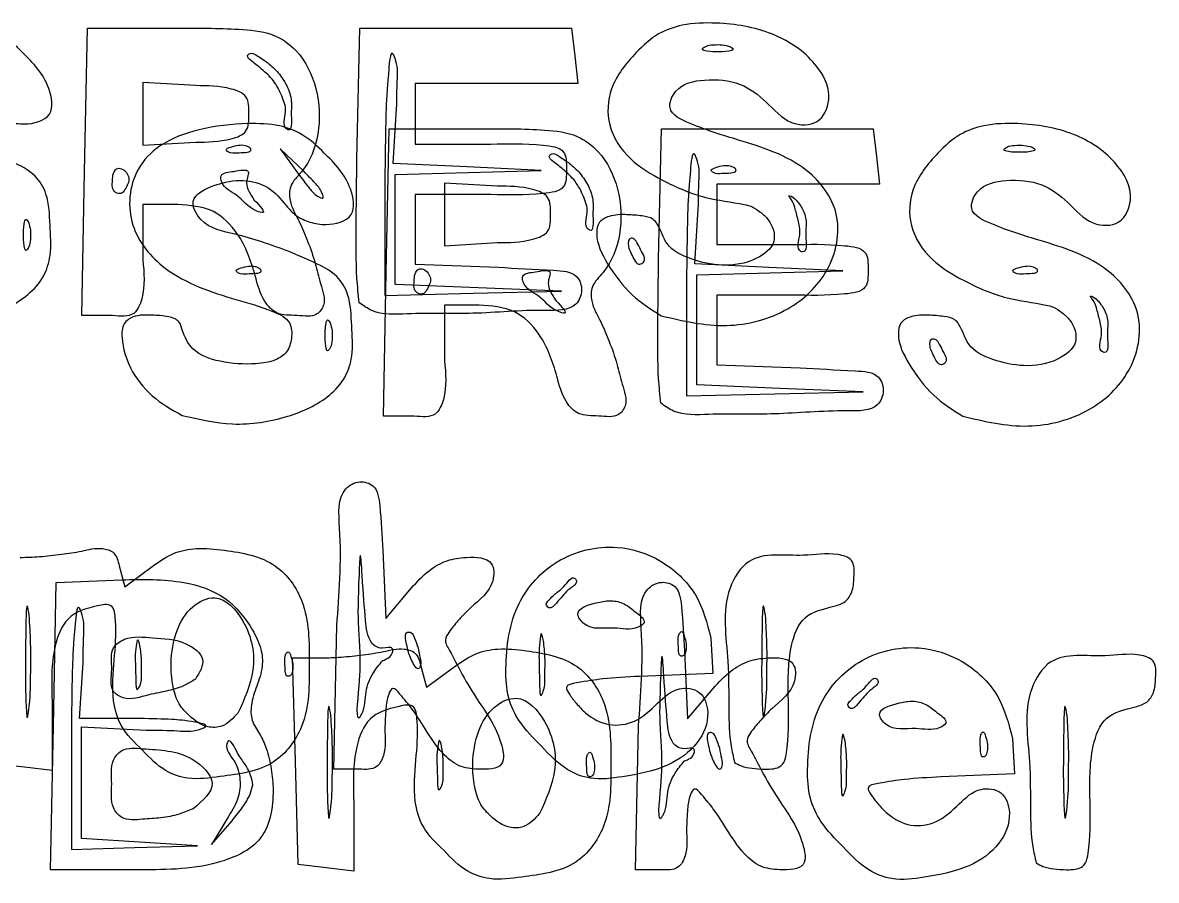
# Model space of a CAD drawing. Extents: x 0.12 to 3.45, y 0.56 to 2.39.
# Drawn here: x 2.4918 to 2.8665, y 1.8887 to 2.1722 of the extents above; entities that cross this region are included whole.
import ezdxf

# ---------------------------------------------------------------- set-up
doc = ezdxf.new("R2010")
doc.units = 0
doc.layers.get('0').update_dxf_attribs({"linetype": 'CONTINUOUS'})

msp = doc.modelspace()

# ---------------------------------------------------------------- linework, layer by layer
at = {"color": 7}
for p, q in [((2.51229, 2.122913), (2.513214, 2.170413)), ((2.513214, 2.170413), (2.543963, 2.170413)), ((2.602277, 2.127256), (2.603214, 2.170413)), ((2.603214, 2.170413), (2.638214, 2.170413)), ((2.638214, 2.170413), (2.673214, 2.170413)), ((2.673214, 2.170413), (2.674269, 2.161247)), ((2.725714, 2.164288), (2.725714, 2.164288)), ((2.674269, 2.161247), (2.675323, 2.15208)), ((2.576299, 2.155688), (2.576299, 2.155688)), ((2.549048, 2.151421), (2.531548, 2.152429)), ((2.531548, 2.152429), (2.531548, 2.14208)), ((2.648435, 2.15208), (2.621547, 2.15208)), ((2.621547, 2.15208), (2.621547, 2.14208)), ((2.675323, 2.15208), (2.648435, 2.15208)), ((2.614282, 2.125717), (2.615415, 2.143903)), ((2.531548, 2.14208), (2.531548, 2.131732)), ((2.566548, 2.14208), (2.566548, 2.14208)), ((2.621547, 2.14208), (2.621547, 2.13208)), ((2.611991, 2.08968), (2.612916, 2.13718)), ((2.612916, 2.13718), (2.643665, 2.13718)), ((2.701978, 2.094023), (2.702916, 2.13718)), ((2.702916, 2.13718), (2.737916, 2.13718)), ((2.737916, 2.13718), (2.772916, 2.13718)), ((2.772916, 2.13718), (2.77397, 2.128014)), ((2.531548, 2.131732), (2.549048, 2.132739)), ((2.621547, 2.13208), (2.646547, 2.13208)), ((2.567013, 2.130861), (2.567013, 2.130861)), ((2.584751, 2.123106), (2.576956, 2.130514)), ((2.576956, 2.130514), (2.583269, 2.121674)), ((2.825416, 2.131055), (2.825416, 2.131055)), ((2.638748, 2.124561), (2.614282, 2.125717)), ((2.663214, 2.123404), (2.638748, 2.124561)), ((2.77397, 2.128014), (2.775025, 2.118847)), ((2.511365, 2.075413), (2.512289, 2.122913)), ((2.512289, 2.122913), (2.51229, 2.122913)), ((2.584751, 2.123106), (2.584751, 2.123106)), ((2.611548, 2.12208), (2.611548, 2.08208)), ((2.614881, 2.12208), (2.639048, 2.122742)), ((2.614881, 2.103881), (2.614881, 2.12208)), ((2.639048, 2.122742), (2.663214, 2.123404)), ((2.676001, 2.122455), (2.676001, 2.122455)), ((2.727312, 2.124094), (2.727312, 2.124094)), ((2.526405, 2.118516), (2.526405, 2.118516)), ((2.648749, 2.118188), (2.631249, 2.119196)), ((2.631249, 2.119196), (2.631249, 2.108847)), ((2.748137, 2.118847), (2.721249, 2.118847)), ((2.721249, 2.118847), (2.721249, 2.108847)), ((2.775025, 2.118847), (2.748137, 2.118847)), ((2.568336, 2.113601), (2.568336, 2.113601)), ((2.646547, 2.115413), (2.621547, 2.115413)), ((2.621547, 2.115413), (2.621547, 2.103881)), ((2.747669, 2.113364), (2.747669, 2.113364)), ((2.542976, 2.11208), (2.531548, 2.11208)), ((2.531548, 2.11208), (2.531548, 2.093747)), ((2.713983, 2.092485), (2.715116, 2.11067)), ((2.493755, 2.106247), (2.493755, 2.106247)), ((2.631249, 2.108847), (2.631249, 2.098499)), ((2.666249, 2.108847), (2.666249, 2.108847)), ((2.721249, 2.108847), (2.721249, 2.098847)), ((2.614881, 2.085683), (2.614881, 2.103881)), ((2.621547, 2.103881), (2.621547, 2.092349)), ((2.631249, 2.098499), (2.648749, 2.099506)), ((2.721249, 2.098847), (2.746249, 2.098847)), ((2.696032, 2.097224), (2.696031, 2.097224)), ((2.570347, 2.090861), (2.570347, 2.090861)), ((2.621547, 2.092349), (2.649047, 2.091382)), ((2.73845, 2.091328), (2.713983, 2.092485)), ((2.762916, 2.090172), (2.73845, 2.091328)), ((2.827013, 2.090861), (2.827013, 2.090861)), ((2.611066, 2.04218), (2.611991, 2.08968)), ((2.611991, 2.08968), (2.611991, 2.08968)), ((2.711249, 2.088847), (2.711249, 2.048847)), ((2.714583, 2.088847), (2.738749, 2.089509)), ((2.714583, 2.070649), (2.714583, 2.088847)), ((2.738749, 2.089509), (2.762916, 2.090172)), ((2.642381, 2.08456), (2.614881, 2.085683)), ((2.626107, 2.085283), (2.626107, 2.085283)), ((2.640714, 2.082759), (2.669881, 2.083437)), ((2.669881, 2.083437), (2.642381, 2.08456)), ((2.642381, 2.08456), (2.642381, 2.08456)), ((2.603048, 2.079643), (2.603049, 2.079643)), ((2.611548, 2.08208), (2.640714, 2.082759)), ((2.668037, 2.080368), (2.668037, 2.080368)), ((2.746249, 2.08218), (2.721249, 2.08218)), ((2.721249, 2.08218), (2.721249, 2.070649)), ((2.84737, 2.080131), (2.84737, 2.080131)), ((2.642678, 2.078847), (2.631249, 2.078847)), ((2.631249, 2.078847), (2.631249, 2.060514)), ((2.521456, 2.075413), (2.511365, 2.075413)), ((2.593457, 2.073014), (2.593457, 2.073014)), ((2.702842, 2.075347), (2.702842, 2.075347)), ((2.714583, 2.05245), (2.714583, 2.070649)), ((2.721249, 2.070649), (2.721249, 2.059117)), ((2.795733, 2.063991), (2.795733, 2.063991)), ((2.721249, 2.059117), (2.748749, 2.058149)), ((2.711249, 2.048847), (2.740416, 2.049526)), ((2.742083, 2.051327), (2.714583, 2.05245)), ((2.740416, 2.049526), (2.769583, 2.050204)), ((2.769583, 2.050204), (2.742083, 2.051327)), ((2.742083, 2.051327), (2.742083, 2.051327)), ((2.70275, 2.04641), (2.70275, 2.04641)), ((2.544583, 2.042358), (2.544583, 2.042358)), ((2.621158, 2.04218), (2.611066, 2.04218)), ((2.802543, 2.042114), (2.802543, 2.042114)), ((2.610868, 1.997841), (2.611856, 1.975268)), ((2.523755, 1.992692), (2.525576, 1.985727)), ((2.525576, 1.985727), (2.535014, 1.992705)), ((2.501991, 1.93968), (2.502916, 1.98718)), ((2.502916, 1.98718), (2.524582, 1.988039)), ((2.611856, 1.975268), (2.620332, 1.985341)), ((2.671973, 1.98458), (2.671973, 1.98458)), ((2.49398, 1.976347), (2.493984, 1.976347)), ((2.694301, 1.977423), (2.694301, 1.977423)), ((2.737313, 1.976347), (2.737317, 1.976347)), ((2.594698, 1.925414), (2.595622, 1.972914)), ((2.595622, 1.972914), (2.595623, 1.972914)), ((2.663939, 1.967868), (2.66394, 1.967868)), ((2.710492, 1.969372), (2.710492, 1.969372)), ((2.719304, 1.968703), (2.719882, 1.95708)), ((2.530571, 1.966208), (2.530572, 1.966208)), ((2.622479, 1.965546), (2.622479, 1.965546)), ((2.71057, 1.964608), (2.711558, 1.942035)), ((2.510632, 1.94218), (2.511774, 1.960518)), ((2.580492, 1.962705), (2.580492, 1.962705)), ((2.581966, 1.928014), (2.581016, 1.962181)), ((2.581016, 1.962181), (2.590716, 1.962181)), ((2.61069, 1.961247), (2.610688, 1.961247)), ((2.623457, 1.95946), (2.625278, 1.952495)), ((2.625278, 1.952495), (2.634715, 1.959472)), ((2.719882, 1.95708), (2.695715, 1.956101)), ((2.548904, 1.955169), (2.548904, 1.955169)), ((2.711558, 1.942035), (2.720033, 1.952108)), ((2.771675, 1.951347), (2.771675, 1.951347)), ((2.501548, 1.948117), (2.501548, 1.924971)), ((2.530744, 1.94218), (2.510632, 1.94218)), ((2.562976, 1.943985), (2.562976, 1.943985)), ((2.593681, 1.943114), (2.593685, 1.943114)), ((2.794002, 1.94419), (2.794002, 1.94419)), ((2.837015, 1.943114), (2.837018, 1.943114)), ((2.501066, 1.89218), (2.501991, 1.93968)), ((2.501991, 1.93968), (2.501991, 1.93968)), ((2.507916, 1.938847), (2.507916, 1.898847)), ((2.511249, 1.920965), (2.511249, 1.939416)), ((2.511249, 1.939416), (2.532608, 1.938298)), ((2.694399, 1.89218), (2.695324, 1.93968)), ((2.695324, 1.93968), (2.695325, 1.93968)), ((2.763641, 1.934635), (2.763642, 1.934635)), ((2.810194, 1.936139), (2.810193, 1.936139)), ((2.819005, 1.93547), (2.819583, 1.923847)), ((2.531413, 1.931702), (2.531413, 1.931702)), ((2.630273, 1.932975), (2.630274, 1.932975)), ((2.663305, 1.932991), (2.663305, 1.93299)), ((2.72218, 1.932313), (2.722181, 1.932313)), ((2.492381, 1.926025), (2.483214, 1.92708)), ((2.501548, 1.924971), (2.492381, 1.926025)), ((2.582916, 1.893847), (2.581966, 1.928014)), ((2.680193, 1.929472), (2.680193, 1.929472)), ((2.710392, 1.928014), (2.71039, 1.928014)), ((2.727103, 1.927636), (2.727103, 1.927636)), ((2.603123, 1.925414), (2.594698, 1.925414)), ((2.819583, 1.923847), (2.795416, 1.922868)), ((2.511249, 1.902513), (2.511249, 1.920965)), ((2.567916, 1.920246), (2.567916, 1.920246)), ((2.601249, 1.914884), (2.601249, 1.891738)), ((2.548135, 1.912298), (2.548135, 1.912298)), ((2.559858, 1.909817), (2.554187, 1.900514)), ((2.554187, 1.900514), (2.561052, 1.908383)), ((2.662678, 1.910752), (2.662678, 1.910752)), ((2.530416, 1.90131), (2.511249, 1.902513)), ((2.528749, 1.899477), (2.549583, 1.900108)), ((2.549583, 1.900108), (2.530416, 1.90131)), ((2.530416, 1.90131), (2.530416, 1.90131)), ((2.763007, 1.899757), (2.763006, 1.899757)), ((2.507916, 1.898847), (2.528749, 1.899477)), ((2.631114, 1.898469), (2.631114, 1.898469)), ((2.529041, 1.89218), (2.501066, 1.89218)), ((2.592083, 1.892792), (2.582916, 1.893847)), ((2.601249, 1.891738), (2.592083, 1.892792)), ((2.702824, 1.89218), (2.694399, 1.89218)), ((2.826805, 1.894403), (2.826805, 1.894403))]:
    msp.add_line(p, q, dxfattribs=at)
for points, knots in [([(2.444881, 2.075591), (2.44141, 2.077546), (2.434518, 2.081428), (2.427363, 2.090699), (2.424759, 2.099154), (2.424896, 2.105972), (2.429376, 2.108988), (2.434712, 2.108743), (2.4397, 2.108568), (2.444027, 2.107121), (2.445173, 2.102376), (2.448255, 2.096214), (2.458089, 2.092842), (2.467415, 2.092342), (2.475098, 2.093335), (2.479852, 2.096356), (2.4812, 2.101145), (2.481026, 2.107149), (2.472726, 2.111153), (2.45884, 2.114888), (2.440301, 2.121034), (2.426134, 2.137796), (2.42757, 2.155431), (2.437896, 2.166095), (2.451066, 2.170775), (2.46461, 2.172339), (2.476317, 2.171976), (2.485262, 2.168675), (2.493135, 2.161115), (2.500543, 2.15351), (2.50264, 2.140617), (2.493299, 2.138215), (2.487156, 2.139329), (2.482388, 2.141343), (2.478382, 2.145955), (2.473734, 2.151695), (2.464437, 2.153893), (2.456219, 2.152354), (2.446416, 2.147757), (2.451812, 2.137533), (2.461448, 2.136025), (2.471355, 2.132978), (2.480053, 2.129929), (2.488335, 2.126217), (2.495971, 2.122622), (2.500593, 2.114635), (2.500746, 2.105376), (2.501531, 2.096165), (2.499033, 2.087873), (2.491978, 2.080131), (2.478972, 2.074311), (2.461929, 2.071666), (2.450395, 2.074322), (2.444881, 2.075591)], [0, 0, 0, 0, 0.011875, 0.023583, 0.033869, 0.038594, 0.042324, 0.048568, 0.054104, 0.05784, 0.060759, 0.067932, 0.077756, 0.089649, 0.096227, 0.100745, 0.105488, 0.110625, 0.117106, 0.130156, 0.155676, 0.173488, 0.191951, 0.202393, 0.216501, 0.232868, 0.243252, 0.251345, 0.260807, 0.275445, 0.283953, 0.292857, 0.29819, 0.303285, 0.307827, 0.316376, 0.324883, 0.334386, 0.343269, 0.349702, 0.362108, 0.371206, 0.381069, 0.389599, 0.398665, 0.405575, 0.415946, 0.426029, 0.433194, 0.441185, 0.456624, 0.475014, 0.49186, 0.49186, 0.49186, 0.49186]), ([(2.543963, 2.170413), (2.550802, 2.170426), (2.561297, 2.170445), (2.574927, 2.168996), (2.584176, 2.162065), (2.589767, 2.150313), (2.590427, 2.135748), (2.586197, 2.124539), (2.579891, 2.118833), (2.579889, 2.112295), (2.583272, 2.106733), (2.586101, 2.099812), (2.588634, 2.092933), (2.59006, 2.085928), (2.592427, 2.079893), (2.588608, 2.074515), (2.582377, 2.075755), (2.5759, 2.075219), (2.570602, 2.080911), (2.568309, 2.090552), (2.564413, 2.101716), (2.554904, 2.111302), (2.547049, 2.111814), (2.542976, 2.11208)], [0, 0, 0, 0, 0.02064, 0.031674, 0.040071, 0.054088, 0.069199, 0.082795, 0.088765, 0.093356, 0.100966, 0.108033, 0.115844, 0.122749, 0.129957, 0.13352, 0.140143, 0.146856, 0.152352, 0.161466, 0.176509, 0.187521, 0.199377, 0.199377, 0.199377, 0.199377]), ([(2.702842, 2.075347), (2.699492, 2.077483), (2.692359, 2.08203), (2.685327, 2.091718), (2.680986, 2.100092), (2.68193, 2.106568), (2.686337, 2.108772), (2.691272, 2.108846), (2.696088, 2.108444), (2.699919, 2.107823), (2.702714, 2.104293), (2.704169, 2.097823), (2.713152, 2.093579), (2.723362, 2.091422), (2.733358, 2.092884), (2.741641, 2.099155), (2.739302, 2.106466), (2.735726, 2.109576), (2.73309, 2.111482), (2.726862, 2.112902), (2.716578, 2.113934), (2.703944, 2.119552), (2.692067, 2.126538), (2.684555, 2.137615), (2.685489, 2.151732), (2.693302, 2.161345), (2.701281, 2.168806), (2.710706, 2.172061), (2.723535, 2.172415), (2.739148, 2.169932), (2.753072, 2.161041), (2.760145, 2.148868), (2.755304, 2.137983), (2.744341, 2.138345), (2.737961, 2.146209), (2.728866, 2.153017), (2.717838, 2.153836), (2.708014, 2.151886), (2.704062, 2.142623), (2.715894, 2.137175), (2.730358, 2.132873), (2.750256, 2.126733), (2.763449, 2.109072), (2.759343, 2.089389), (2.744655, 2.075746), (2.724045, 2.070334), (2.709998, 2.073655), (2.702842, 2.075347)], [0, 0, 0, 0, 0.011812, 0.02515, 0.035522, 0.039328, 0.043026, 0.048995, 0.05405, 0.057811, 0.059887, 0.067118, 0.076599, 0.087041, 0.098609, 0.106544, 0.113947, 0.117572, 0.120937, 0.123495, 0.136558, 0.151837, 0.164464, 0.177671, 0.189567, 0.204098, 0.213704, 0.222012, 0.233278, 0.25204, 0.268382, 0.281968, 0.290127, 0.298555, 0.309309, 0.319742, 0.3316, 0.341733, 0.347583, 0.355963, 0.372958, 0.397708, 0.414979, 0.43385, 0.451894, 0.472911, 0.494738, 0.494738, 0.494738, 0.494738]), ([(2.576299, 2.155688), (2.575193, 2.156833), (2.573126, 2.158973), (2.570037, 2.16079), (2.567486, 2.162685), (2.565549, 2.161028), (2.568387, 2.158897), (2.571011, 2.156764), (2.57505, 2.153146), (2.577496, 2.148132), (2.579456, 2.14296), (2.57747, 2.13814), (2.580926, 2.135924), (2.580377, 2.142463), (2.580973, 2.146245), (2.579335, 2.151562), (2.577306, 2.15432), (2.576299, 2.155688)], [0, 0, 0, 0, 0.004683, 0.00875, 0.01148, 0.012533, 0.014854, 0.01902, 0.024471, 0.030219, 0.035647, 0.041226, 0.041858, 0.046663, 0.051515, 0.056737, 0.061881, 0.061881, 0.061881, 0.061881]), ([(2.615415, 2.143903), (2.615462, 2.147043), (2.615544, 2.152427), (2.615934, 2.157849), (2.613467, 2.164228), (2.612256, 2.150894), (2.611774, 2.141686), (2.611631, 2.129302), (2.611548, 2.12208)], [0, 0, 0, 0, 0.009162, 0.015713, 0.018436, 0.024063, 0.038463, 0.058614, 0.058614, 0.058614, 0.058614]), ([(2.725714, 2.164288), (2.724836, 2.164543), (2.722998, 2.165077), (2.720057, 2.164902), (2.717991, 2.164791), (2.715793, 2.163255), (2.719028, 2.162568), (2.721544, 2.162642), (2.724078, 2.162544), (2.727289, 2.16329), (2.726197, 2.163982), (2.725714, 2.164288)], [0, 0, 0, 0, 0.00274, 0.005734, 0.008474, 0.009751, 0.011366, 0.014999, 0.018633, 0.020248, 0.021525, 0.021525, 0.021525, 0.021525]), ([(2.566548, 2.14208), (2.566588, 2.14419), (2.566666, 2.148322), (2.558469, 2.151354), (2.55287, 2.151394), (2.549048, 2.151421)], [0, 0, 0, 0, 0.005716, 0.011193, 0.022973, 0.022973, 0.022973, 0.022973]), ([(2.549048, 2.132739), (2.55287, 2.132766), (2.558469, 2.132806), (2.566666, 2.135838), (2.566588, 2.13997), (2.566548, 2.14208)], [0, 0, 0, 0, 0.01178, 0.017256, 0.022973, 0.022973, 0.022973, 0.022973]), ([(2.544583, 2.042358), (2.541112, 2.044313), (2.534219, 2.048195), (2.527065, 2.057466), (2.52446, 2.06592), (2.524597, 2.072738), (2.529077, 2.075755), (2.534414, 2.07551), (2.539401, 2.075335), (2.543728, 2.073888), (2.544875, 2.069143), (2.547956, 2.062981), (2.55779, 2.059608), (2.567117, 2.059109), (2.574799, 2.060101), (2.579554, 2.063123), (2.580902, 2.067912), (2.580728, 2.073916), (2.572428, 2.07792), (2.558542, 2.081655), (2.540002, 2.087801), (2.525835, 2.104563), (2.527271, 2.122198), (2.537597, 2.132862), (2.550768, 2.137542), (2.564311, 2.139106), (2.576019, 2.138743), (2.584963, 2.135442), (2.592836, 2.127882), (2.600244, 2.120277), (2.602341, 2.107384), (2.593001, 2.104982), (2.586858, 2.106096), (2.582089, 2.10811), (2.578084, 2.112722), (2.573436, 2.118462), (2.564139, 2.12066), (2.55592, 2.119121), (2.546118, 2.114524), (2.551513, 2.104299), (2.56115, 2.102792), (2.571057, 2.099745), (2.579754, 2.096696), (2.588037, 2.092984), (2.595673, 2.089389), (2.600294, 2.081402), (2.600448, 2.072143), (2.601232, 2.062932), (2.598734, 2.05464), (2.59168, 2.046898), (2.578674, 2.041078), (2.56163, 2.038433), (2.550097, 2.041089), (2.544583, 2.042358)], [0, 0, 0, 0, 0.011875, 0.023583, 0.033869, 0.038594, 0.042324, 0.048568, 0.054104, 0.05784, 0.060759, 0.067932, 0.077756, 0.089649, 0.096227, 0.100745, 0.105488, 0.110626, 0.117106, 0.130156, 0.155676, 0.173488, 0.191951, 0.202393, 0.216501, 0.232868, 0.243252, 0.251345, 0.260807, 0.275445, 0.283953, 0.292857, 0.29819, 0.303285, 0.307827, 0.316377, 0.324883, 0.334386, 0.343269, 0.349702, 0.362108, 0.371206, 0.381069, 0.389599, 0.398665, 0.405575, 0.415946, 0.42603, 0.433194, 0.441185, 0.456624, 0.475014, 0.49186, 0.49186, 0.49186, 0.49186]), ([(2.643665, 2.13718), (2.650503, 2.137193), (2.660998, 2.137212), (2.674628, 2.135764), (2.683877, 2.128833), (2.689469, 2.11708), (2.690128, 2.102515), (2.685898, 2.091306), (2.679593, 2.0856), (2.679591, 2.079062), (2.682973, 2.0735), (2.685802, 2.066579), (2.688335, 2.0597), (2.689762, 2.052695), (2.692129, 2.04666), (2.688309, 2.041282), (2.682078, 2.042522), (2.675602, 2.041986), (2.670303, 2.047678), (2.66801, 2.05732), (2.664115, 2.068483), (2.654605, 2.078069), (2.64675, 2.078582), (2.642678, 2.078847)], [0, 0, 0, 0, 0.02064, 0.031674, 0.040071, 0.054088, 0.069199, 0.082795, 0.088765, 0.093356, 0.100965, 0.108033, 0.115844, 0.122749, 0.129957, 0.13352, 0.140143, 0.146856, 0.152352, 0.161466, 0.176509, 0.187521, 0.199377, 0.199377, 0.199377, 0.199377]), ([(2.802543, 2.042114), (2.799193, 2.04425), (2.79206, 2.048797), (2.785029, 2.058485), (2.780687, 2.066859), (2.781632, 2.073335), (2.786039, 2.075539), (2.790973, 2.075613), (2.795789, 2.075211), (2.79962, 2.07459), (2.802415, 2.07106), (2.80387, 2.06459), (2.812854, 2.060346), (2.823063, 2.058189), (2.833059, 2.059651), (2.841342, 2.065922), (2.839004, 2.073233), (2.835427, 2.076343), (2.832792, 2.078249), (2.826564, 2.079669), (2.81628, 2.080699), (2.803645, 2.086318), (2.791769, 2.093305), (2.784257, 2.104382), (2.785191, 2.118499), (2.793004, 2.128112), (2.800983, 2.135573), (2.810408, 2.138827), (2.823237, 2.139182), (2.83885, 2.136699), (2.852773, 2.127808), (2.859846, 2.115635), (2.855006, 2.10475), (2.844042, 2.105112), (2.837663, 2.112976), (2.828567, 2.119783), (2.817539, 2.120603), (2.807715, 2.118653), (2.803763, 2.109389), (2.815596, 2.103941), (2.830059, 2.09964), (2.849957, 2.093499), (2.86315, 2.075838), (2.859045, 2.056155), (2.844357, 2.042512), (2.823747, 2.0371), (2.8097, 2.040422), (2.802543, 2.042114)], [0, 0, 0, 0, 0.011812, 0.02515, 0.035522, 0.039328, 0.043026, 0.048995, 0.05405, 0.057811, 0.059887, 0.067118, 0.076599, 0.087041, 0.098609, 0.106544, 0.113947, 0.117572, 0.120937, 0.123495, 0.136558, 0.151837, 0.164465, 0.177672, 0.189567, 0.204099, 0.213705, 0.222013, 0.233279, 0.25204, 0.268382, 0.281969, 0.290128, 0.298556, 0.309309, 0.319743, 0.331601, 0.341734, 0.347583, 0.355963, 0.372958, 0.397708, 0.414979, 0.43385, 0.451894, 0.472911, 0.494739, 0.494739, 0.494739, 0.494739]), ([(2.646547, 2.13208), (2.65199, 2.13221), (2.659616, 2.132393), (2.671569, 2.130813), (2.671537, 2.123747), (2.671569, 2.11668), (2.659616, 2.1151), (2.65199, 2.115283), (2.646547, 2.115413)], [0, 0, 0, 0, 0.017349, 0.024311, 0.030188, 0.036064, 0.043026, 0.060375, 0.060375, 0.060375, 0.060375]), ([(2.567013, 2.130861), (2.566494, 2.131167), (2.565309, 2.131864), (2.562901, 2.131792), (2.561165, 2.131322), (2.558544, 2.130427), (2.56042, 2.128867), (2.562736, 2.1292), (2.564925, 2.129111), (2.567439, 2.129517), (2.567128, 2.130499), (2.567013, 2.130861)], [0, 0, 0, 0, 0.00179, 0.004087, 0.00664, 0.00844, 0.009426, 0.012288, 0.015233, 0.016926, 0.017914, 0.017914, 0.017914, 0.017914]), ([(2.676001, 2.122455), (2.674894, 2.123601), (2.672827, 2.12574), (2.669739, 2.127557), (2.667188, 2.129453), (2.66525, 2.127796), (2.668088, 2.125664), (2.670713, 2.123531), (2.674751, 2.119913), (2.677198, 2.1149), (2.679158, 2.109727), (2.677171, 2.104907), (2.680627, 2.102691), (2.680079, 2.109231), (2.680674, 2.113012), (2.679037, 2.118329), (2.677007, 2.121087), (2.676001, 2.122455)], [0, 0, 0, 0, 0.004683, 0.00875, 0.011479, 0.012533, 0.014854, 0.01902, 0.024471, 0.030219, 0.035647, 0.041226, 0.041858, 0.046663, 0.051515, 0.056737, 0.061881, 0.061881, 0.061881, 0.061881]), ([(2.715116, 2.11067), (2.715164, 2.11381), (2.715245, 2.119195), (2.715636, 2.124616), (2.713169, 2.130996), (2.711958, 2.117661), (2.711476, 2.108453), (2.711333, 2.09607), (2.711249, 2.088847)], [0, 0, 0, 0, 0.009162, 0.015713, 0.018436, 0.024063, 0.038463, 0.058614, 0.058614, 0.058614, 0.058614]), ([(2.825416, 2.131055), (2.824538, 2.13131), (2.822699, 2.131844), (2.819759, 2.131669), (2.817692, 2.131558), (2.815494, 2.130021), (2.818729, 2.129335), (2.821246, 2.129408), (2.823779, 2.129311), (2.826991, 2.130057), (2.825899, 2.130749), (2.825416, 2.131055)], [0, 0, 0, 0, 0.00274, 0.005734, 0.008474, 0.009752, 0.011366, 0.015, 0.018633, 0.020248, 0.021525, 0.021525, 0.021525, 0.021525]), ([(2.603049, 2.079643), (2.602772, 2.082361), (2.601918, 2.090754), (2.602044, 2.106662), (2.602193, 2.119809), (2.602277, 2.127256)], [0, 0, 0, 0, 0.008192, 0.025299, 0.04765, 0.04765, 0.04765, 0.04765]), ([(2.727312, 2.124094), (2.726793, 2.1244), (2.725608, 2.125098), (2.723199, 2.125025), (2.721463, 2.124556), (2.718843, 2.12366), (2.720718, 2.1221), (2.723035, 2.122434), (2.725223, 2.122345), (2.727737, 2.122751), (2.727426, 2.123733), (2.727312, 2.124094)], [0, 0, 0, 0, 0.00179, 0.004087, 0.00664, 0.00844, 0.009426, 0.012288, 0.015233, 0.016926, 0.017914, 0.017914, 0.017914, 0.017914]), ([(2.526405, 2.118516), (2.526649, 2.119126), (2.527138, 2.120354), (2.526474, 2.122363), (2.525164, 2.123783), (2.523173, 2.1244), (2.521646, 2.122764), (2.52158, 2.120069), (2.521049, 2.116701), (2.524709, 2.115055), (2.525724, 2.117126), (2.526405, 2.118516)], [0, 0, 0, 0, 0.001917, 0.003857, 0.005924, 0.007665, 0.009315, 0.011692, 0.015911, 0.017766, 0.021549, 0.021549, 0.021549, 0.021549]), ([(2.568336, 2.113601), (2.5677, 2.11452), (2.566503, 2.116249), (2.565582, 2.119195), (2.566148, 2.121214), (2.566758, 2.12335), (2.563996, 2.123684), (2.561577, 2.122832), (2.55686, 2.122803), (2.557809, 2.117647), (2.563651, 2.115212), (2.56642, 2.110727), (2.572956, 2.10872), (2.570248, 2.11158), (2.568336, 2.113601)], [0, 0, 0, 0, 0.003375, 0.006351, 0.008654, 0.01004, 0.011769, 0.014891, 0.019363, 0.021477, 0.02798, 0.036473, 0.038584, 0.043662, 0.043662, 0.043662, 0.043662]), ([(2.583269, 2.121674), (2.584443, 2.120215), (2.586451, 2.117719), (2.588344, 2.115187), (2.591598, 2.113695), (2.590419, 2.117156), (2.588245, 2.119407), (2.586035, 2.121747), (2.584751, 2.123106)], [0, 0, 0, 0, 0.005437, 0.0093, 0.010985, 0.012751, 0.016654, 0.022066, 0.022066, 0.022066, 0.022066]), ([(2.666249, 2.108847), (2.666289, 2.110957), (2.666367, 2.115089), (2.65817, 2.118122), (2.652571, 2.118161), (2.648749, 2.118188)], [0, 0, 0, 0, 0.005716, 0.011193, 0.022973, 0.022973, 0.022973, 0.022973]), ([(2.747669, 2.113364), (2.747176, 2.113884), (2.746533, 2.114563), (2.744615, 2.115274), (2.746492, 2.113092), (2.747108, 2.111011), (2.748142, 2.106678), (2.749333, 2.102407), (2.747237, 2.097131), (2.751246, 2.095932), (2.750259, 2.102146), (2.751079, 2.105935), (2.750062, 2.110347), (2.748417, 2.112421), (2.747669, 2.113364)], [0, 0, 0, 0, 0.002396, 0.003128, 0.004398, 0.007468, 0.0118, 0.016553, 0.022197, 0.02273, 0.028046, 0.032557, 0.036889, 0.040501, 0.040501, 0.040501, 0.040501]), ([(2.493755, 2.106247), (2.49345, 2.10673), (2.492758, 2.107822), (2.492011, 2.10461), (2.492109, 2.102077), (2.492036, 2.09956), (2.492722, 2.096325), (2.494259, 2.098523), (2.494369, 2.10059), (2.494544, 2.10353), (2.494011, 2.105369), (2.493755, 2.106247)], [0, 0, 0, 0, 0.001278, 0.002892, 0.006526, 0.01016, 0.011774, 0.013052, 0.015792, 0.018785, 0.021525, 0.021525, 0.021525, 0.021525]), ([(2.648749, 2.099506), (2.652571, 2.099533), (2.65817, 2.099573), (2.666367, 2.102605), (2.666289, 2.106737), (2.666249, 2.108847)], [0, 0, 0, 0, 0.01178, 0.017256, 0.022973, 0.022973, 0.022973, 0.022973]), ([(2.696031, 2.097224), (2.695661, 2.098011), (2.695038, 2.099333), (2.693918, 2.101012), (2.69219, 2.100952), (2.691861, 2.099267), (2.692115, 2.097488), (2.693372, 2.095219), (2.694722, 2.091589), (2.698231, 2.09355), (2.696982, 2.095636), (2.696032, 2.097224)], [0, 0, 0, 0, 0.002665, 0.004473, 0.005548, 0.006928, 0.008789, 0.010986, 0.015234, 0.016588, 0.020902, 0.020902, 0.020902, 0.020902]), ([(2.746249, 2.098847), (2.751691, 2.098977), (2.759317, 2.09916), (2.771271, 2.097581), (2.771238, 2.090514), (2.771271, 2.083447), (2.759317, 2.081867), (2.751691, 2.08205), (2.746249, 2.08218)], [0, 0, 0, 0, 0.017349, 0.024311, 0.030188, 0.036064, 0.043026, 0.060375, 0.060375, 0.060375, 0.060375]), ([(2.531548, 2.093747), (2.531945, 2.089538), (2.532512, 2.08354), (2.528832, 2.07462), (2.52412, 2.075127), (2.521456, 2.075413)], [0, 0, 0, 0, 0.012841, 0.018304, 0.025407, 0.025407, 0.025407, 0.025407]), ([(2.570347, 2.090861), (2.569828, 2.091167), (2.568643, 2.091864), (2.566234, 2.091792), (2.564498, 2.091322), (2.561877, 2.090427), (2.563753, 2.088867), (2.56607, 2.0892), (2.568258, 2.089111), (2.570772, 2.089517), (2.570461, 2.090499), (2.570347, 2.090861)], [0, 0, 0, 0, 0.00179, 0.004087, 0.00664, 0.00844, 0.009426, 0.012288, 0.015233, 0.016926, 0.017914, 0.017914, 0.017914, 0.017914]), ([(2.649047, 2.091382), (2.654853, 2.091034), (2.663199, 2.090534), (2.675017, 2.089987), (2.677204, 2.083654), (2.674266, 2.07685), (2.659122, 2.077509), (2.641675, 2.075619), (2.622534, 2.076378), (2.609024, 2.075388), (2.604414, 2.078671), (2.603048, 2.079643)], [0, 0, 0, 0, 0.01825, 0.026236, 0.030981, 0.035892, 0.045982, 0.070133, 0.091841, 0.103581, 0.108523, 0.108523, 0.108523, 0.108523]), ([(2.626107, 2.085283), (2.62635, 2.085893), (2.626839, 2.087121), (2.626175, 2.08913), (2.624865, 2.09055), (2.622874, 2.091167), (2.621348, 2.089531), (2.621281, 2.086837), (2.62075, 2.083468), (2.62441, 2.081822), (2.625426, 2.083894), (2.626107, 2.085283)], [0, 0, 0, 0, 0.001917, 0.003857, 0.005924, 0.007665, 0.009315, 0.011692, 0.015911, 0.017766, 0.021549, 0.021549, 0.021549, 0.021549]), ([(2.70275, 2.04641), (2.702474, 2.049128), (2.70162, 2.057521), (2.701745, 2.07343), (2.701894, 2.086577), (2.701978, 2.094023)], [0, 0, 0, 0, 0.008192, 0.025299, 0.04765, 0.04765, 0.04765, 0.04765]), ([(2.827013, 2.090861), (2.826494, 2.091167), (2.825309, 2.091864), (2.822901, 2.091792), (2.821165, 2.091322), (2.818544, 2.090427), (2.82042, 2.088867), (2.822736, 2.0892), (2.824925, 2.089111), (2.827439, 2.089517), (2.827128, 2.090499), (2.827013, 2.090861)], [0, 0, 0, 0, 0.00179, 0.004087, 0.00664, 0.00844, 0.009426, 0.012288, 0.015233, 0.016926, 0.017914, 0.017914, 0.017914, 0.017914]), ([(2.668037, 2.080368), (2.667401, 2.081287), (2.666204, 2.083016), (2.665283, 2.085963), (2.665849, 2.087981), (2.666459, 2.090117), (2.663698, 2.090451), (2.661278, 2.089599), (2.656561, 2.089571), (2.65751, 2.084414), (2.663352, 2.08198), (2.666122, 2.077494), (2.672657, 2.075487), (2.66995, 2.078347), (2.668037, 2.080368)], [0, 0, 0, 0, 0.003375, 0.006351, 0.008654, 0.01004, 0.011769, 0.014891, 0.019363, 0.021477, 0.02798, 0.036473, 0.038584, 0.043662, 0.043662, 0.043662, 0.043662]), ([(2.84737, 2.080131), (2.846878, 2.080651), (2.846235, 2.08133), (2.844317, 2.082041), (2.846193, 2.079859), (2.846809, 2.077778), (2.847843, 2.073445), (2.849035, 2.069174), (2.846938, 2.063898), (2.850948, 2.062699), (2.84996, 2.068913), (2.850781, 2.072701), (2.849763, 2.077114), (2.848118, 2.079188), (2.84737, 2.080131)], [0, 0, 0, 0, 0.002396, 0.003128, 0.004398, 0.007468, 0.0118, 0.016553, 0.022197, 0.02273, 0.028046, 0.032557, 0.036889, 0.040501, 0.040501, 0.040501, 0.040501]), ([(2.593457, 2.073014), (2.593151, 2.073496), (2.592459, 2.074589), (2.591713, 2.071377), (2.591811, 2.068844), (2.591737, 2.066327), (2.592424, 2.063092), (2.59396, 2.06529), (2.594071, 2.067357), (2.594246, 2.070297), (2.593712, 2.072135), (2.593457, 2.073014)], [0, 0, 0, 0, 0.001278, 0.002892, 0.006526, 0.01016, 0.011774, 0.013052, 0.015792, 0.018785, 0.021525, 0.021525, 0.021525, 0.021525]), ([(2.795733, 2.063991), (2.795362, 2.064778), (2.79474, 2.0661), (2.79362, 2.067778), (2.791892, 2.067719), (2.791563, 2.066034), (2.791816, 2.064255), (2.793074, 2.061985), (2.794424, 2.058356), (2.797933, 2.060317), (2.796684, 2.062403), (2.795733, 2.063991)], [0, 0, 0, 0, 0.002665, 0.004473, 0.005548, 0.006929, 0.008789, 0.010986, 0.015234, 0.016588, 0.020902, 0.020902, 0.020902, 0.020902]), ([(2.631249, 2.060514), (2.631647, 2.056306), (2.632213, 2.050307), (2.628534, 2.041387), (2.623822, 2.041894), (2.621158, 2.04218)], [0, 0, 0, 0, 0.012841, 0.018304, 0.025407, 0.025407, 0.025407, 0.025407]), ([(2.748749, 2.058149), (2.754554, 2.057801), (2.7629, 2.057301), (2.774718, 2.056754), (2.776905, 2.05042), (2.773968, 2.043617), (2.758823, 2.044276), (2.741377, 2.042386), (2.722235, 2.043145), (2.708725, 2.042154), (2.704115, 2.045437), (2.70275, 2.04641)], [0, 0, 0, 0, 0.01825, 0.026236, 0.030981, 0.035892, 0.045982, 0.070133, 0.091841, 0.103581, 0.108524, 0.108524, 0.108524, 0.108524]), ([(2.595623, 1.972914), (2.596454, 1.983179), (2.59762, 1.997587), (2.595546, 2.016926), (2.602933, 2.021122), (2.609028, 2.019259), (2.610242, 2.009496), (2.610614, 2.002582), (2.610868, 1.997841)], [0, 0, 0, 0, 0.032315, 0.045356, 0.05049, 0.055125, 0.061903, 0.076692, 0.076692, 0.076692, 0.076692]), ([(2.491014, 1.995413), (2.49313, 1.995484), (2.49769, 1.995637), (2.504464, 1.996408), (2.511393, 1.997399), (2.51707, 1.998976), (2.52257, 1.997292), (2.523338, 1.99431), (2.523755, 1.992692)], [0, 0, 0, 0, 0.006346, 0.013683, 0.020441, 0.027334, 0.031268, 0.035934, 0.035934, 0.035934, 0.035934]), ([(2.535014, 1.992705), (2.53724, 1.994241), (2.54151, 1.997186), (2.549839, 1.998809), (2.56116, 1.99759), (2.575614, 1.995021), (2.586601, 1.979383), (2.586486, 1.960295), (2.586705, 1.941063), (2.574941, 1.925193), (2.559598, 1.923356), (2.547418, 1.921611), (2.538003, 1.92477), (2.533821, 1.929169), (2.531413, 1.931702)], [0, 0, 0, 0, 0.008042, 0.01542, 0.024772, 0.042423, 0.056949, 0.07763, 0.0987, 0.113421, 0.13191, 0.142578, 0.150202, 0.160544, 0.160544, 0.160544, 0.160544]), ([(2.663305, 1.93299), (2.660666, 1.93564), (2.65604, 1.940285), (2.651746, 1.949293), (2.651211, 1.962761), (2.65348, 1.980011), (2.667935, 1.996002), (2.68669, 2.000528), (2.70345, 1.995059), (2.715333, 1.983946), (2.718006, 1.973686), (2.719304, 1.968703)], [0, 0, 0, 0, 0.011164, 0.019573, 0.029158, 0.051254, 0.069854, 0.090249, 0.105217, 0.121319, 0.136524, 0.136524, 0.136524, 0.136524]), ([(2.727103, 1.927636), (2.726693, 1.929429), (2.725385, 1.935139), (2.725071, 1.946407), (2.725368, 1.963722), (2.722136, 1.981093), (2.732573, 1.997972), (2.748161, 1.995103), (2.758726, 1.997314), (2.76692, 1.994967), (2.766532, 1.98889), (2.766342, 1.984275), (2.763824, 1.980399), (2.757908, 1.978644), (2.749232, 1.976877), (2.744524, 1.963552), (2.744905, 1.948914), (2.745068, 1.936421), (2.743685, 1.925627), (2.737343, 1.925298), (2.733102, 1.925639), (2.729597, 1.926201), (2.727816, 1.927226), (2.727103, 1.927636)], [0, 0, 0, 0, 0.005512, 0.017551, 0.033582, 0.057776, 0.068635, 0.086696, 0.098035, 0.10297, 0.10862, 0.113468, 0.117303, 0.121375, 0.131597, 0.141734, 0.159768, 0.175402, 0.181944, 0.18736, 0.191593, 0.195273, 0.197728, 0.197728, 0.197728, 0.197728]), ([(2.610688, 1.961247), (2.612188, 1.961884), (2.61408, 1.962688), (2.614247, 1.966261), (2.61006, 1.964692), (2.605803, 1.967799), (2.604848, 1.977745), (2.604349, 1.984249), (2.603404, 1.999491), (2.602684, 1.983297), (2.60241, 1.97116), (2.604069, 1.960718), (2.601511, 1.939766), (2.605211, 1.945718), (2.604735, 1.950862), (2.607207, 1.956974), (2.609658, 1.959981), (2.61069, 1.961247)], [0, 0, 0, 0, 0.004382, 0.005531, 0.008929, 0.012907, 0.020421, 0.03551, 0.042, 0.048303, 0.06598, 0.085141, 0.095329, 0.096515, 0.103934, 0.110672, 0.11557, 0.11557, 0.11557, 0.11557]), ([(2.620332, 1.985341), (2.62216, 1.987351), (2.625516, 1.991042), (2.631974, 1.994755), (2.63879, 1.995628), (2.647695, 1.99546), (2.647718, 1.98496), (2.641051, 1.980159), (2.635873, 1.974753), (2.633098, 1.971361), (2.630879, 1.967872), (2.633804, 1.963369), (2.636666, 1.957208), (2.642785, 1.946892), (2.649212, 1.938728), (2.651878, 1.925425), (2.64247, 1.92523), (2.635781, 1.925986), (2.629541, 1.931273), (2.625294, 1.938145), (2.620716, 1.945261), (2.617555, 1.948976), (2.614151, 1.953097), (2.612174, 1.949168), (2.611871, 1.944987), (2.611276, 1.937989), (2.61214, 1.931416), (2.608855, 1.925106), (2.605179, 1.925303), (2.603123, 1.925414)], [0, 0, 0, 0, 0.008154, 0.014969, 0.021449, 0.029879, 0.035589, 0.047163, 0.053182, 0.058006, 0.060695, 0.064536, 0.072235, 0.082164, 0.099402, 0.106424, 0.114354, 0.120742, 0.127528, 0.137443, 0.145528, 0.151689, 0.154715, 0.156947, 0.161824, 0.168549, 0.17737, 0.1818, 0.187419, 0.187419, 0.187419, 0.187419]), ([(2.524582, 1.988039), (2.531412, 1.988189), (2.543128, 1.988446), (2.55931, 1.98319), (2.566876, 1.973584), (2.570801, 1.965642), (2.571356, 1.958996), (2.569219, 1.952906), (2.567152, 1.94718), (2.567222, 1.941379), (2.57024, 1.937078), (2.572737, 1.931859), (2.574118, 1.925477), (2.575066, 1.915567), (2.572689, 1.900911), (2.552571, 1.891997), (2.538087, 1.89211), (2.529041, 1.89218)], [0, 0, 0, 0, 0.020475, 0.035124, 0.048936, 0.055796, 0.061523, 0.068354, 0.074915, 0.079817, 0.084962, 0.090285, 0.097169, 0.104314, 0.120539, 0.136962, 0.164275, 0.164275, 0.164275, 0.164275]), ([(2.671973, 1.98458), (2.673749, 1.985792), (2.675723, 1.987139), (2.673287, 1.989606), (2.670862, 1.985326), (2.667906, 1.983713), (2.666119, 1.981665), (2.664457, 1.980077), (2.666134, 1.977827), (2.669105, 1.981444), (2.670831, 1.983331), (2.671973, 1.98458)], [0, 0, 0, 0, 0.004493, 0.004991, 0.009484, 0.013327, 0.016291, 0.017783, 0.019321, 0.022233, 0.027927, 0.027927, 0.027927, 0.027927]), ([(2.695325, 1.93968), (2.696155, 1.949946), (2.697322, 1.964353), (2.695247, 1.983693), (2.702635, 1.987889), (2.708729, 1.986026), (2.709944, 1.976263), (2.710315, 1.969349), (2.71057, 1.964608)], [0, 0, 0, 0, 0.032315, 0.045356, 0.05049, 0.055125, 0.061903, 0.076692, 0.076692, 0.076692, 0.076692]), ([(2.562976, 1.943985), (2.565092, 1.948648), (2.569534, 1.958441), (2.566895, 1.973203), (2.556975, 1.984263), (2.546894, 1.979285), (2.54207, 1.970993), (2.540524, 1.961521), (2.541225, 1.953273), (2.542988, 1.947033), (2.547235, 1.942519), (2.551962, 1.938988), (2.558696, 1.939253), (2.56138, 1.94222), (2.562976, 1.943985)], [0, 0, 0, 0, 0.015012, 0.031526, 0.043638, 0.051469, 0.060824, 0.0719, 0.079587, 0.085699, 0.090788, 0.097976, 0.102627, 0.109459, 0.109459, 0.109459, 0.109459]), ([(2.493984, 1.976347), (2.493749, 1.977704), (2.49307, 1.98162), (2.492774, 1.968587), (2.492735, 1.960565), (2.492678, 1.952304), (2.493225, 1.940008), (2.494472, 1.949687), (2.494417, 1.956043), (2.4946, 1.966698), (2.494176, 1.973295), (2.49398, 1.976347)], [0, 0, 0, 0, 0.003042, 0.008784, 0.021968, 0.034897, 0.039971, 0.043937, 0.053901, 0.064679, 0.07396, 0.07396, 0.07396, 0.07396]), ([(2.531413, 1.931702), (2.52879, 1.934198), (2.524043, 1.938713), (2.521012, 1.949591), (2.522105, 1.961713), (2.522918, 1.971095), (2.52197, 1.980543), (2.514042, 1.978948), (2.506051, 1.976534), (2.501032, 1.963334), (2.501346, 1.954061), (2.501548, 1.948117)], [0, 0, 0, 0, 0.010645, 0.019264, 0.032878, 0.045849, 0.050987, 0.055403, 0.065911, 0.075994, 0.093989, 0.093989, 0.093989, 0.093989]), ([(2.511774, 1.960518), (2.511823, 1.963685), (2.511906, 1.969117), (2.512298, 1.974573), (2.509844, 1.981002), (2.508617, 1.967664), (2.508146, 1.958452), (2.508001, 1.946069), (2.507916, 1.938847)], [0, 0, 0, 0, 0.009239, 0.015844, 0.018585, 0.024211, 0.038611, 0.058763, 0.058763, 0.058763, 0.058763]), ([(2.694301, 1.977423), (2.693128, 1.978406), (2.690841, 1.980323), (2.686215, 1.981429), (2.681319, 1.980479), (2.673396, 1.978328), (2.678792, 1.970884), (2.686804, 1.972954), (2.693266, 1.970975), (2.698539, 1.974287), (2.695972, 1.976186), (2.694301, 1.977423)], [0, 0, 0, 0, 0.004567, 0.008902, 0.013389, 0.021, 0.024876, 0.034853, 0.042821, 0.045274, 0.049854, 0.049854, 0.049854, 0.049854]), ([(2.737317, 1.976347), (2.737082, 1.977704), (2.736404, 1.98162), (2.736108, 1.968587), (2.736069, 1.960565), (2.736012, 1.952304), (2.736558, 1.940008), (2.737806, 1.949687), (2.73775, 1.956043), (2.737933, 1.966698), (2.737509, 1.973295), (2.737313, 1.976347)], [0, 0, 0, 0, 0.003042, 0.008784, 0.021968, 0.034897, 0.039971, 0.043937, 0.053901, 0.064679, 0.07396, 0.07396, 0.07396, 0.07396]), ([(2.710492, 1.969372), (2.710222, 1.97018), (2.709804, 1.97143), (2.708229, 1.969591), (2.70856, 1.967264), (2.708512, 1.965042), (2.708829, 1.962608), (2.710677, 1.962938), (2.711092, 1.964822), (2.711237, 1.966976), (2.710749, 1.968546), (2.710492, 1.969372)], [0, 0, 0, 0, 0.0018, 0.002786, 0.005648, 0.008593, 0.010286, 0.011274, 0.013064, 0.015362, 0.017914, 0.017914, 0.017914, 0.017914]), ([(2.548904, 1.955169), (2.550292, 1.957433), (2.553143, 1.962087), (2.544569, 1.968556), (2.535558, 1.968541), (2.52688, 1.969747), (2.520387, 1.965252), (2.521862, 1.958448), (2.520162, 1.951707), (2.526459, 1.947688), (2.532939, 1.950081), (2.539764, 1.951187), (2.545084, 1.95279), (2.547824, 1.954496), (2.548904, 1.955169)], [0, 0, 0, 0, 0.006954, 0.014293, 0.025767, 0.034968, 0.039549, 0.046713, 0.053865, 0.057805, 0.066303, 0.073052, 0.078908, 0.082715, 0.082715, 0.082715, 0.082715]), ([(2.530572, 1.966208), (2.530313, 1.967206), (2.529789, 1.969223), (2.528921, 1.964164), (2.529063, 1.960267), (2.529183, 1.956608), (2.529319, 1.950816), (2.531217, 1.953929), (2.530964, 1.956997), (2.531266, 1.961593), (2.5308, 1.964688), (2.530571, 1.966208)], [0, 0, 0, 0, 0.002104, 0.004256, 0.009944, 0.015869, 0.018626, 0.019953, 0.023945, 0.028735, 0.033356, 0.033356, 0.033356, 0.033356]), ([(2.622479, 1.965546), (2.622119, 1.966576), (2.621523, 1.968283), (2.620674, 1.970664), (2.617796, 1.970923), (2.61902, 1.965348), (2.619445, 1.962959), (2.622383, 1.957595), (2.623606, 1.960202), (2.623087, 1.962453), (2.622704, 1.9644), (2.622479, 1.965546)], [0, 0, 0, 0, 0.003389, 0.005611, 0.006693, 0.010607, 0.016214, 0.019841, 0.020894, 0.023339, 0.026834, 0.026834, 0.026834, 0.026834]), ([(2.66394, 1.967868), (2.663689, 1.969044), (2.663159, 1.971523), (2.662387, 1.965039), (2.662505, 1.96025), (2.662619, 1.955782), (2.662777, 1.948465), (2.664594, 1.95269), (2.664316, 1.95636), (2.664612, 1.962154), (2.66416, 1.965996), (2.663939, 1.967868)], [0, 0, 0, 0, 0.002461, 0.005188, 0.012324, 0.019699, 0.023047, 0.024683, 0.029729, 0.035716, 0.0414, 0.0414, 0.0414, 0.0414]), ([(2.580492, 1.962705), (2.580222, 1.963513), (2.579804, 1.964763), (2.578229, 1.962924), (2.578559, 1.960597), (2.578512, 1.958376), (2.578829, 1.955941), (2.580676, 1.956271), (2.581091, 1.958155), (2.581236, 1.960309), (2.580748, 1.961879), (2.580492, 1.962705)], [0, 0, 0, 0, 0.0018, 0.002786, 0.005648, 0.008593, 0.010286, 0.011274, 0.013064, 0.015362, 0.017914, 0.017914, 0.017914, 0.017914]), ([(2.590716, 1.962181), (2.592831, 1.962251), (2.597391, 1.962404), (2.604166, 1.963176), (2.611095, 1.964167), (2.616771, 1.965744), (2.622271, 1.964059), (2.62304, 1.961077), (2.623457, 1.95946)], [0, 0, 0, 0, 0.006347, 0.013683, 0.020441, 0.027334, 0.031268, 0.035934, 0.035934, 0.035934, 0.035934]), ([(2.634715, 1.959472), (2.636942, 1.961008), (2.641211, 1.963954), (2.649541, 1.965577), (2.660862, 1.964358), (2.675316, 1.961788), (2.686303, 1.94615), (2.686188, 1.927063), (2.686406, 1.90783), (2.674643, 1.89196), (2.659299, 1.890124), (2.64712, 1.888379), (2.637705, 1.891537), (2.633522, 1.895937), (2.631114, 1.898469)], [0, 0, 0, 0, 0.008042, 0.01542, 0.024772, 0.042423, 0.056949, 0.07763, 0.0987, 0.113421, 0.13191, 0.142578, 0.150202, 0.160544, 0.160544, 0.160544, 0.160544]), ([(2.763006, 1.899757), (2.760368, 1.902407), (2.755742, 1.907052), (2.751448, 1.91606), (2.750913, 1.929528), (2.753182, 1.946778), (2.767637, 1.962769), (2.786392, 1.967295), (2.803151, 1.961826), (2.815035, 1.950713), (2.817707, 1.940453), (2.819005, 1.93547)], [0, 0, 0, 0, 0.011164, 0.019573, 0.029158, 0.051254, 0.069854, 0.090249, 0.105217, 0.121319, 0.136524, 0.136524, 0.136524, 0.136524]), ([(2.826805, 1.894403), (2.826394, 1.896196), (2.825086, 1.901906), (2.824772, 1.913174), (2.82507, 1.930489), (2.821837, 1.94786), (2.832274, 1.964739), (2.847862, 1.961869), (2.858427, 1.964081), (2.866621, 1.961734), (2.866233, 1.955657), (2.866043, 1.951042), (2.863525, 1.947165), (2.857609, 1.94541), (2.848933, 1.943643), (2.844226, 1.930319), (2.844607, 1.91568), (2.84477, 1.903188), (2.843387, 1.892394), (2.837045, 1.892065), (2.832803, 1.892406), (2.829299, 1.892968), (2.827518, 1.893993), (2.826805, 1.894403)], [0, 0, 0, 0, 0.005512, 0.017551, 0.033582, 0.057776, 0.068635, 0.086696, 0.098035, 0.10297, 0.10862, 0.113468, 0.117303, 0.121375, 0.131597, 0.141734, 0.159768, 0.175402, 0.181944, 0.18736, 0.191593, 0.195273, 0.197728, 0.197728, 0.197728, 0.197728]), ([(2.71039, 1.928014), (2.711889, 1.928651), (2.713781, 1.929455), (2.713949, 1.933028), (2.709762, 1.931459), (2.705505, 1.934566), (2.704549, 1.944512), (2.70405, 1.951016), (2.703106, 1.966257), (2.702386, 1.950064), (2.702111, 1.937927), (2.70377, 1.927485), (2.701212, 1.906533), (2.704913, 1.912484), (2.704436, 1.917629), (2.706909, 1.923741), (2.70936, 1.926748), (2.710392, 1.928014)], [0, 0, 0, 0, 0.004382, 0.005531, 0.008929, 0.012907, 0.020421, 0.03551, 0.042, 0.048303, 0.06598, 0.085141, 0.095329, 0.096515, 0.103934, 0.110672, 0.11557, 0.11557, 0.11557, 0.11557]), ([(2.720033, 1.952108), (2.721862, 1.954118), (2.725218, 1.957809), (2.731675, 1.961522), (2.738492, 1.962395), (2.747396, 1.962227), (2.74742, 1.951727), (2.740752, 1.946925), (2.735574, 1.94152), (2.7328, 1.938127), (2.73058, 1.934639), (2.733505, 1.930136), (2.736368, 1.923975), (2.742487, 1.913659), (2.748913, 1.905495), (2.751579, 1.892192), (2.742171, 1.891997), (2.735483, 1.892753), (2.729243, 1.89804), (2.724995, 1.904911), (2.720417, 1.912028), (2.717257, 1.915743), (2.713853, 1.919864), (2.711876, 1.915935), (2.711572, 1.911754), (2.710977, 1.904756), (2.711842, 1.898183), (2.708556, 1.891873), (2.70488, 1.89207), (2.702824, 1.89218)], [0, 0, 0, 0, 0.008154, 0.014969, 0.021449, 0.029879, 0.035589, 0.047163, 0.053182, 0.058006, 0.060695, 0.064536, 0.072235, 0.082164, 0.099402, 0.106424, 0.114354, 0.120742, 0.127528, 0.137443, 0.145528, 0.151689, 0.154715, 0.156947, 0.161824, 0.168549, 0.17737, 0.181799, 0.187419, 0.187419, 0.187419, 0.187419]), ([(2.695715, 1.956101), (2.691493, 1.955875), (2.684233, 1.955485), (2.677428, 1.954405), (2.670648, 1.953171), (2.672786, 1.949662), (2.674809, 1.947087), (2.678785, 1.942833), (2.685431, 1.939266), (2.694925, 1.940667), (2.701346, 1.946965), (2.707677, 1.952885), (2.716441, 1.951784), (2.719364, 1.942872), (2.715336, 1.933044), (2.704377, 1.925443), (2.691759, 1.923075), (2.680259, 1.921531), (2.670495, 1.925314), (2.665984, 1.93013), (2.663305, 1.932991)], [0, 0, 0, 0, 0.012203, 0.020984, 0.024611, 0.026927, 0.030752, 0.035373, 0.043974, 0.052393, 0.062015, 0.070643, 0.077264, 0.084391, 0.09504, 0.107189, 0.122689, 0.133385, 0.141334, 0.152964, 0.152964, 0.152964, 0.152964]), ([(2.771675, 1.951347), (2.773451, 1.952559), (2.775424, 1.953906), (2.772988, 1.956373), (2.770563, 1.952093), (2.767607, 1.95048), (2.765821, 1.948432), (2.764159, 1.946844), (2.765836, 1.944594), (2.768806, 1.948211), (2.770532, 1.950098), (2.771675, 1.951347)], [0, 0, 0, 0, 0.004493, 0.004991, 0.009484, 0.013327, 0.016291, 0.017783, 0.019321, 0.022233, 0.027927, 0.027927, 0.027927, 0.027927]), ([(2.662678, 1.910752), (2.664793, 1.915415), (2.669235, 1.925208), (2.666596, 1.939969), (2.656676, 1.95103), (2.646596, 1.946052), (2.641771, 1.93776), (2.640225, 1.928288), (2.640927, 1.92004), (2.642689, 1.9138), (2.646936, 1.909286), (2.651664, 1.905754), (2.658397, 1.90602), (2.661081, 1.908987), (2.662678, 1.910752)], [0, 0, 0, 0, 0.015012, 0.031526, 0.043638, 0.051469, 0.060824, 0.0719, 0.079587, 0.085699, 0.090788, 0.097976, 0.102627, 0.109459, 0.109459, 0.109459, 0.109459]), ([(2.593685, 1.943114), (2.59345, 1.944471), (2.592772, 1.948387), (2.592476, 1.935354), (2.592437, 1.927332), (2.59238, 1.919071), (2.592926, 1.906775), (2.594174, 1.916454), (2.594119, 1.92281), (2.594301, 1.933465), (2.593877, 1.940062), (2.593681, 1.943114)], [0, 0, 0, 0, 0.003042, 0.008784, 0.021968, 0.034897, 0.039971, 0.043937, 0.053901, 0.064679, 0.073959, 0.073959, 0.073959, 0.073959]), ([(2.631114, 1.898469), (2.628491, 1.900964), (2.623745, 1.90548), (2.620713, 1.916358), (2.621806, 1.92848), (2.622619, 1.937862), (2.621671, 1.94731), (2.613743, 1.945715), (2.605752, 1.9433), (2.600734, 1.930101), (2.601048, 1.920828), (2.601249, 1.914884)], [0, 0, 0, 0, 0.010645, 0.019264, 0.032878, 0.045849, 0.050987, 0.055403, 0.065911, 0.075994, 0.093989, 0.093989, 0.093989, 0.093989]), ([(2.794002, 1.94419), (2.792829, 1.945173), (2.790542, 1.94709), (2.785917, 1.948196), (2.781021, 1.947246), (2.773098, 1.945095), (2.778493, 1.937651), (2.786506, 1.939721), (2.792967, 1.937742), (2.798241, 1.941054), (2.795674, 1.942953), (2.794002, 1.94419)], [0, 0, 0, 0, 0.004567, 0.008902, 0.013389, 0.021, 0.024876, 0.034853, 0.042821, 0.045274, 0.049854, 0.049854, 0.049854, 0.049854]), ([(2.837018, 1.943114), (2.836783, 1.944471), (2.836105, 1.948387), (2.835809, 1.935354), (2.83577, 1.927332), (2.835713, 1.919071), (2.83626, 1.906775), (2.837507, 1.916454), (2.837452, 1.92281), (2.837635, 1.933465), (2.837211, 1.940062), (2.837015, 1.943114)], [0, 0, 0, 0, 0.003042, 0.008784, 0.021968, 0.034897, 0.039971, 0.043937, 0.053901, 0.064679, 0.073959, 0.073959, 0.073959, 0.073959]), ([(2.532608, 1.938298), (2.536242, 1.938299), (2.542334, 1.938301), (2.548116, 1.937588), (2.553925, 1.939995), (2.546288, 1.941473), (2.540807, 1.941931), (2.534394, 1.94209), (2.530744, 1.94218)], [0, 0, 0, 0, 0.010548, 0.01768, 0.020092, 0.023849, 0.031684, 0.042034, 0.042034, 0.042034, 0.042034]), ([(2.722181, 1.932313), (2.721821, 1.933343), (2.721224, 1.93505), (2.720376, 1.937431), (2.717498, 1.937689), (2.718721, 1.932115), (2.719146, 1.929726), (2.722085, 1.924362), (2.723307, 1.926969), (2.722788, 1.92922), (2.722406, 1.931167), (2.72218, 1.932313)], [0, 0, 0, 0, 0.003389, 0.005611, 0.006693, 0.010607, 0.016214, 0.019841, 0.020894, 0.023339, 0.026834, 0.026834, 0.026834, 0.026834]), ([(2.810193, 1.936139), (2.809923, 1.936946), (2.809506, 1.938197), (2.80793, 1.936357), (2.808261, 1.934031), (2.808214, 1.931809), (2.808531, 1.929375), (2.810378, 1.929705), (2.810793, 1.931589), (2.810938, 1.933743), (2.81045, 1.935313), (2.810194, 1.936139)], [0, 0, 0, 0, 0.0018, 0.002786, 0.005648, 0.008593, 0.010286, 0.011274, 0.013064, 0.015361, 0.017914, 0.017914, 0.017914, 0.017914]), ([(2.567916, 1.920246), (2.567726, 1.921214), (2.567269, 1.923538), (2.565367, 1.927297), (2.562963, 1.929883), (2.560304, 1.936157), (2.558474, 1.932), (2.562416, 1.928126), (2.563949, 1.922247), (2.5634, 1.915584), (2.561141, 1.911907), (2.559858, 1.909817)], [0, 0, 0, 0, 0.00298, 0.007155, 0.011734, 0.016757, 0.017533, 0.02372, 0.030366, 0.035881, 0.04314, 0.04314, 0.04314, 0.04314]), ([(2.630274, 1.932975), (2.630015, 1.933972), (2.629491, 1.93599), (2.628623, 1.930931), (2.628764, 1.927034), (2.628885, 1.923375), (2.62902, 1.917583), (2.630919, 1.920696), (2.630665, 1.923764), (2.630968, 1.928359), (2.630502, 1.931455), (2.630273, 1.932975)], [0, 0, 0, 0, 0.002104, 0.004256, 0.009944, 0.015869, 0.018626, 0.019953, 0.023945, 0.028735, 0.033356, 0.033356, 0.033356, 0.033356]), ([(2.763642, 1.934635), (2.76339, 1.935811), (2.76286, 1.93829), (2.762088, 1.931806), (2.762206, 1.927017), (2.762321, 1.922549), (2.762478, 1.915232), (2.764295, 1.919457), (2.764017, 1.923127), (2.764314, 1.928921), (2.763861, 1.932763), (2.763641, 1.934635)], [0, 0, 0, 0, 0.002461, 0.005188, 0.012324, 0.019699, 0.023047, 0.024683, 0.029728, 0.035716, 0.0414, 0.0414, 0.0414, 0.0414]), ([(2.548135, 1.912298), (2.551343, 1.915044), (2.557694, 1.920481), (2.545778, 1.931795), (2.535119, 1.931687), (2.52504, 1.932833), (2.520486, 1.92741), (2.521742, 1.920513), (2.520489, 1.913618), (2.525032, 1.908191), (2.531311, 1.90892), (2.5375, 1.909163), (2.543182, 1.91028), (2.546603, 1.911673), (2.548135, 1.912298)], [0, 0, 0, 0, 0.010553, 0.020891, 0.037603, 0.044484, 0.048762, 0.056604, 0.064446, 0.068725, 0.075606, 0.081655, 0.08777, 0.092732, 0.092732, 0.092732, 0.092732]), ([(2.680193, 1.929472), (2.679923, 1.93028), (2.679505, 1.93153), (2.67793, 1.929691), (2.678261, 1.927364), (2.678213, 1.925142), (2.678531, 1.922708), (2.680378, 1.923038), (2.680793, 1.924922), (2.680938, 1.927076), (2.68045, 1.928646), (2.680193, 1.929472)], [0, 0, 0, 0, 0.0018, 0.002786, 0.005648, 0.008593, 0.010286, 0.011274, 0.013064, 0.015361, 0.017914, 0.017914, 0.017914, 0.017914]), ([(2.795416, 1.922868), (2.791194, 1.922641), (2.783935, 1.922252), (2.77713, 1.921172), (2.770349, 1.919937), (2.772488, 1.916429), (2.774511, 1.913853), (2.778487, 1.9096), (2.785133, 1.906033), (2.794627, 1.907433), (2.801047, 1.913732), (2.807378, 1.919652), (2.816142, 1.91855), (2.819066, 1.909639), (2.815037, 1.89981), (2.804078, 1.89221), (2.79146, 1.889841), (2.779961, 1.888297), (2.770197, 1.89208), (2.765686, 1.896896), (2.763007, 1.899757)], [0, 0, 0, 0, 0.012203, 0.020984, 0.024611, 0.026927, 0.030752, 0.035373, 0.043974, 0.052393, 0.062015, 0.070643, 0.077264, 0.084391, 0.09504, 0.107189, 0.122689, 0.133385, 0.141334, 0.152964, 0.152964, 0.152964, 0.152964]), ([(2.561052, 1.908383), (2.562228, 1.909863), (2.564424, 1.912624), (2.56696, 1.916556), (2.567645, 1.919199), (2.567916, 1.920246)], [0, 0, 0, 0, 0.005684, 0.010608, 0.013838, 0.013838, 0.013838, 0.013838])]:
    msp.add_open_spline(points, degree=3, knots=knots, dxfattribs=at)

doc.saveas('drawing.dxf')
